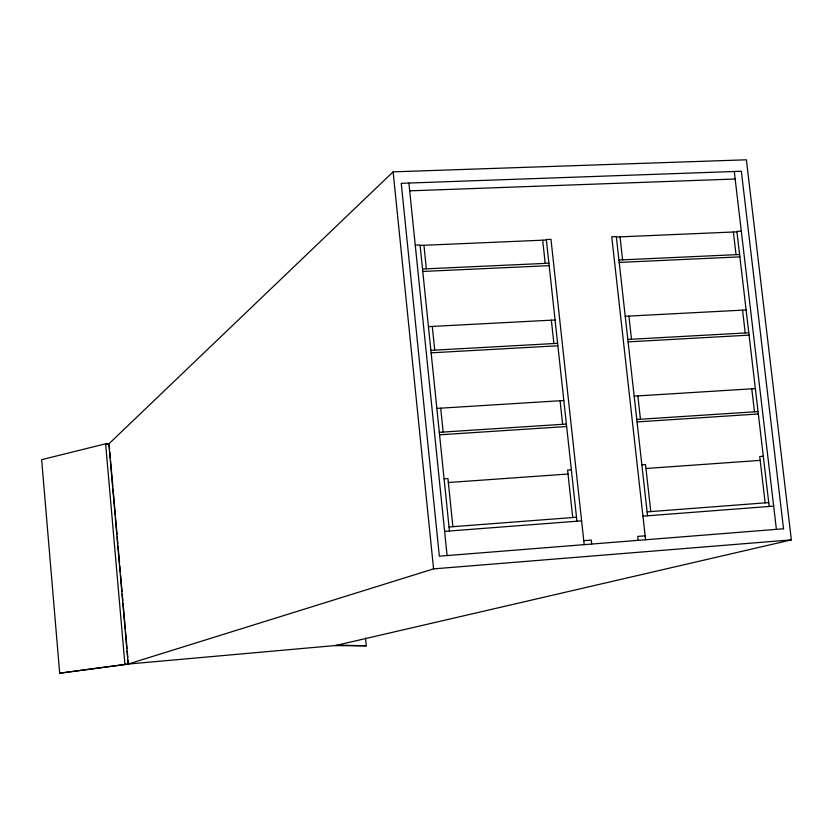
<?xml version="1.0" encoding="UTF-8"?>
<svg xmlns="http://www.w3.org/2000/svg" width="833" height="833" viewBox="0 0 833 833"><rect width="100%" height="100%" fill="white"/><g stroke="black" fill="none" stroke-linecap="round" stroke-linejoin="round"><path stroke-width="1.25" d="M366.281 645.794L335.074 645.627L791.35 539.878L746.389 159.801L393.124 171.848L108.852 443.895L128.147 664.057L339.25 645.179L366.281 645.794L365.52 638.068M128.147 664.057L433.576 568.877L791.35 539.878M109.55 449.06L109.092 443.874L105.624 443.802L41.65 459.67L59.684 673.199L128.386 664.036L128.043 660.153M106.582 444.499L109.092 443.874M59.684 673.199L128.386 664.036M583.777 540.679L591.263 540.086L591.69 544.053M645.138 535.817L637.745 536.41L638.193 540.346M449.029 526.977L576.509 517.251M647.116 511.868L768.734 502.591M444.614 531.371L581.621 520.854M642.941 516.148L773.659 506.12M444.083 478.798L447.935 478.517L452.892 526.675M571.355 469.812L567.606 470.083L572.75 517.543M641.847 464.845L645.533 464.585L650.792 511.587M763.299 456.276L759.717 456.526L765.152 502.861M448.352 482.526L568.033 474.029M645.971 468.49L760.175 460.389M439.303 432.317L566.378 424.059M636.776 419.478L758.051 411.596M439.564 434.816L566.648 426.517M637.047 421.914L758.332 413.991M436.846 408.409L563.826 400.517M634.163 396.144L755.344 388.605M430.88 350.349L557.61 343.342M627.822 339.458L748.784 332.773M431.13 352.828L557.881 345.778M628.092 341.874L749.065 335.147M428.443 326.619L555.07 319.976M625.229 316.29L746.108 309.949M422.518 268.997L548.905 263.218M618.94 260.021L739.589 254.513M422.768 271.454L549.176 265.644M619.2 262.426L739.871 256.876M415.261 245.152L420.051 244.954L449.445 530.996M741.308 231.189L736.882 231.376L769.192 506.464M420.103 245.443L546.386 240.029M616.368 237.02L736.934 231.855M409.69 190.851L735.164 179.001M734.279 171.494L776.398 529.34M733.384 232.001L736.039 254.679M742.547 310.136L745.223 332.971M751.783 388.834L754.479 411.825M620.012 236.864L622.595 259.854M628.894 316.103L631.487 339.26M637.839 395.914L640.452 419.238M647.553 515.794L616.305 236.541L611.745 236.739L645.575 539.763M584.204 544.647L550.977 239.342L546.333 239.54L576.936 521.219M542.679 240.185L545.188 263.395M551.352 320.174L553.883 343.55M560.088 400.746L562.639 424.299M423.924 245.277L426.35 268.82M432.275 326.421L434.722 350.141M440.699 408.17L443.156 432.067M408.888 183.052L447.092 555.559M393.124 171.848L433.576 568.877M109.779 451.642L110.341 458.119M110.57 460.711L112.84 486.618M113.069 489.2L115.339 515.106M115.568 517.699L117.037 534.526M117.266 537.118L117.828 543.595M118.057 546.188L119.535 563.025M119.765 565.607L120.327 572.084M120.556 574.676L122.035 591.513M122.264 594.106L122.826 600.572M123.055 603.165L125.325 629.071M125.554 631.653L127.022 648.49M127.251 651.083L127.824 657.56M105.624 443.802L124.908 664.265M783.541 528.778L439.345 556.184L401.235 183.322L741.349 171.244L783.541 528.778"/></g></svg>
